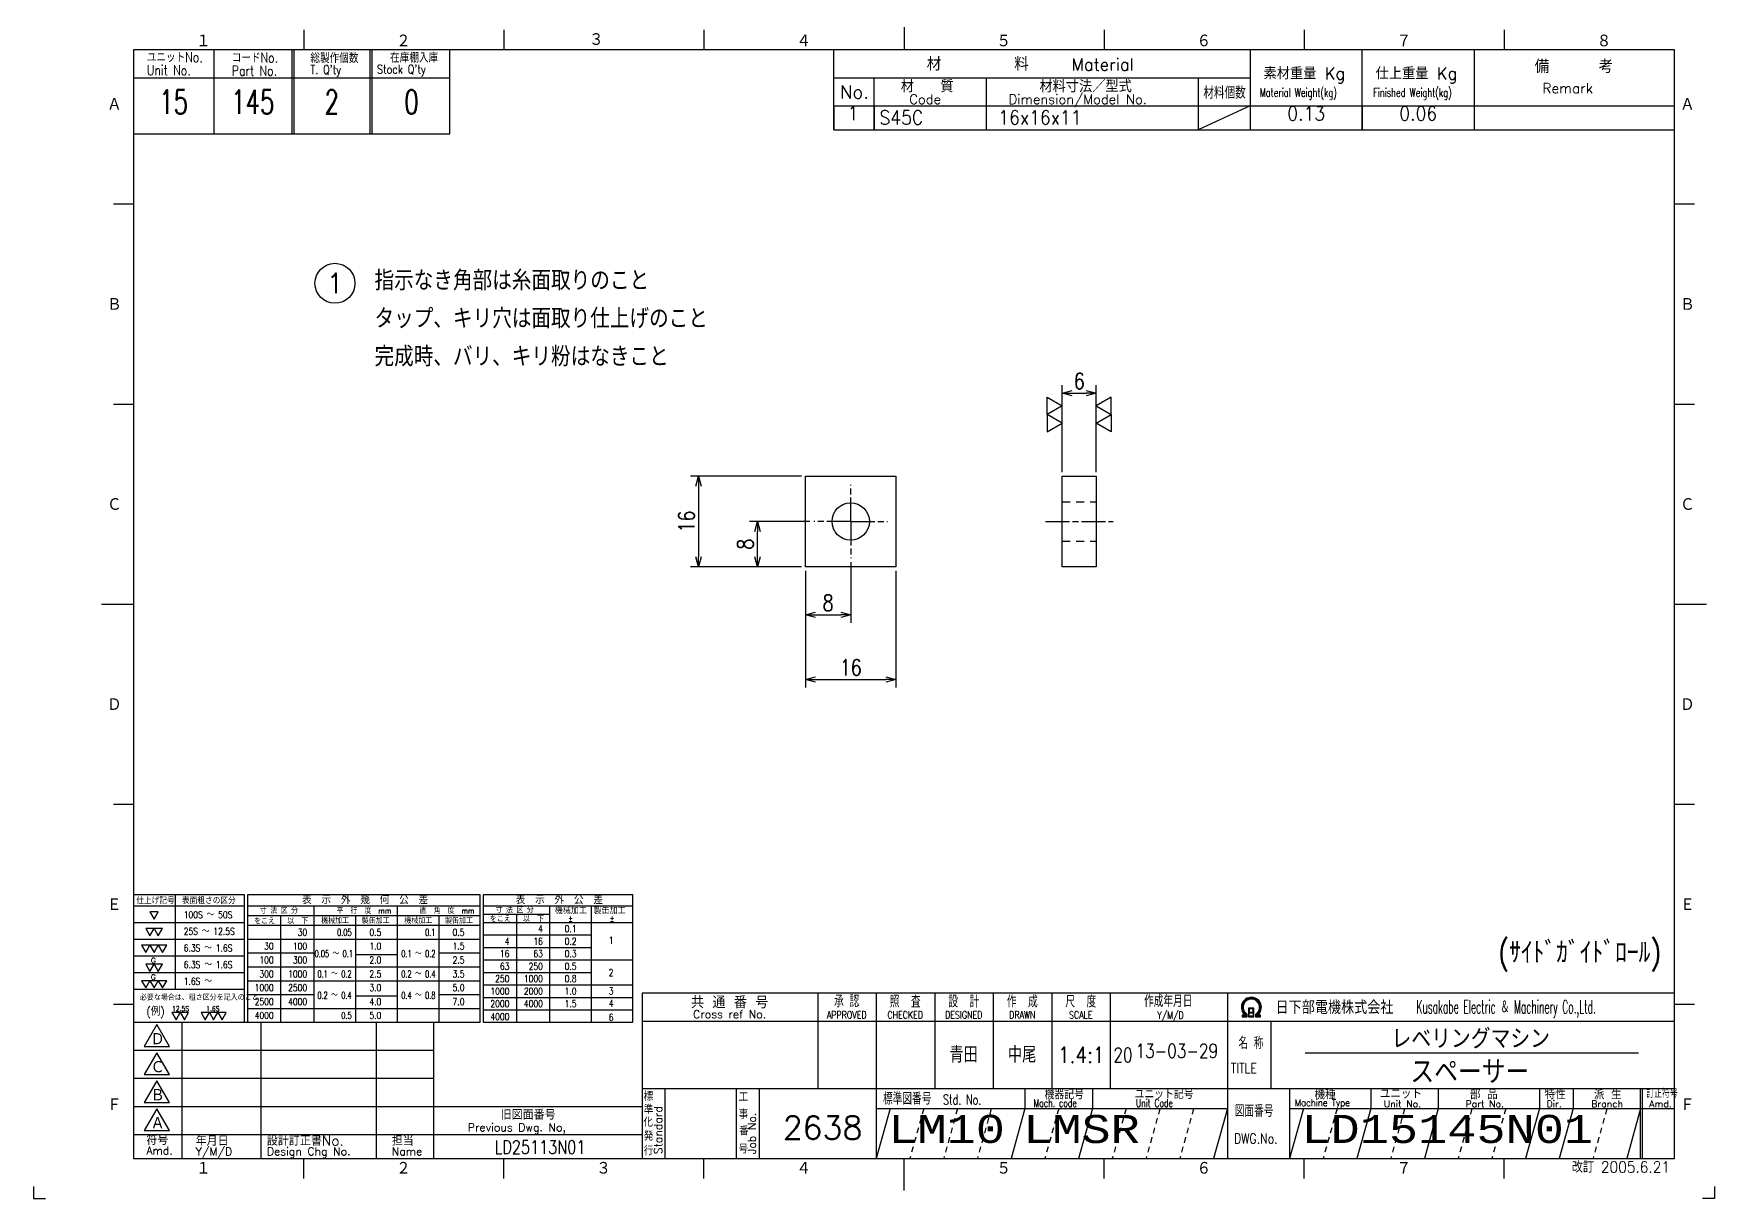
# Model space of a CAD drawing. Extents: x 0 to 297, y 0 to 420.
# Drawn here: x 0 to 297, y 0 to 205.8 of the extents above; entities that cross this region are included whole.
import ezdxf
from ezdxf.enums import TextEntityAlignment as Align

# ---------------------------------------------------------------- set-up
doc = ezdxf.new("R2010")
doc.units = 0
doc.header["$LTSCALE"] = 0.70711
for name, pattern in [('AM_ISO08W050', [18, 12, -1.5, 3, -1.5]), ('AM_ISO08W050x2', [9, 6, -0.75, 1.5, -0.75]), ('GEN3A', [3.5, 2, -1.5])]:
    doc.linetypes.add(name, pattern=pattern)
doc.layers.get('0').update_dxf_attribs({"linetype": 'CONTINUOUS'})
doc.layers.get('DEFPOINTS').update_dxf_attribs({"linetype": 'CONTINUOUS'})
for name, color, linetype in [('2', 5, 'CONTINUOUS'), ('3A', 6, 'GEN3A'), ('4', 3, 'CONTINUOUS'), ('5', 3, 'CONTINUOUS'), ('6', 52, 'CONTINUOUS'), ('8', 1, 'CONTINUOUS'), ('RAHM2', 1, 'CONTINUOUS'), ('RAHM3', 52, 'CONTINUOUS')]:
    doc.layers.add(name, color=color, linetype=linetype)
doc.layers.add('AM_5', color=92, linetype='CONTINUOUS', lineweight=25)
doc.layers.add('AM_7', color=142, linetype='AM_ISO08W050', lineweight=25)
doc.styles.add('DIMENSION', font='monotxt.shx', dxfattribs={"bigfont": 'bigfont.shx'})
doc.styles.get("Standard").update_dxf_attribs({"font": 'romans.shx', "width": 0.8, "bigfont": 'extfont.shx'})
doc.dimstyles.new('GEN-ISO$0', dxfattribs={"dimscale": 0.70711, "dimtxt": 4, "dimasz": 2.5, "dimexe": 2, "dimexo": 1, "dimgap": 1, "dimtad": 3, "dimdec": 3, "dimrnd": 0.001, "dimdsep": 46, "dimtxsty": 'Standard', "dimblk": 'OPEN30', "dimcen": 0, "dimclrt": 52, "dimadec": 0, "dimazin": 0, "dimtp": 0.1, "dimtm": 0.1, "dimtfac": 0.6, "dimtdec": 3, "dimtmove": 0, "dimatfit": 3, "dimldrblk": 'OPEN30', "dimfxl": 1, "dimarcsym": 0})

# ---------------------------------------------------------------- blocks, each defined once
blk = doc.blocks.new('1A3ﾌﾞﾋﾝ')
at = {"layer": 'RAHM2', "color": 5, "linetype": 'Continuous'}
for p, q in [((3, 297), (0, 297)), ((0, 297), (0, 294)), ((217.5, 295), (217.5, 287)), ((417, 297), (420, 297)), ((420, 297), (420, 294)), ((67.5, 292), (67.5, 287)), ((117.5, 292), (117.5, 287)), ((167.5, 292), (167.5, 287)), ((267.5, 292), (267.5, 287)), ((317.5, 292), (317.5, 287)), ((367.5, 292), (367.5, 287)), ((410, 287), (25, 287)), ((25, 287), (25, 10)), ((104, 266), (104, 287)), ((410, 10), (410, 287)), ((25, 266), (64.5, 266)), ((64.5, 266), (104, 266)), ((20, 248.5), (25, 248.5)), ((410, 248.5), (415, 248.5)), ((20, 198.5), (25, 198.5)), ((410, 198.5), (415, 198.5)), ((17, 148.5), (25, 148.5)), ((410, 148.5), (418, 148.5)), ((20, 98.5), (25, 98.5)), ((410, 98.5), (415, 98.5)), ((20, 48.5), (25, 48.5)), ((410, 48.5), (415, 48.5)), ((25, 10), (410, 10)), ((67.5, 5), (67.5, 10)), ((117.5, 5), (117.5, 10)), ((217.5, 2), (217.5, 10)), ((267.5, 5), (267.5, 10)), ((317.5, 5), (317.5, 10)), ((367.5, 5), (367.5, 10)), ((0, 3), (0, 0)), ((0, 0), (3, 0)), ((420, 0), (417, 0)), ((420, 3), (420, 0))]:
    blk.add_line(p, q, dxfattribs=at)
at = {"layer": 'RAHM2', "color": 7, "linetype": 'Continuous'}
for p, q in [((45, 287), (45, 266)), ((64.5, 287), (64.5, 266)), ((65, 287), (65, 266)), ((84, 287), (84, 266)), ((84.5, 287), (84.5, 266)), ((200, 267), (200, 287)), ((304, 287), (304, 267)), ((332, 267), (332, 287)), ((360, 287), (360, 267)), ((25, 280), (64.5, 280)), ((64.5, 280), (104, 280)), ((200, 280), (304, 280)), ((210, 267), (210, 280)), ((238, 280), (238, 267)), ((291, 280), (291, 267)), ((200, 273), (410, 273)), ((304, 273), (291, 267)), ((200, 267), (410, 267)), ((195.93, 51.26), (195.93, 27.42)), ((210.55, 51.26), (210.55, 10)), ((225.18, 51.26), (225.18, 27.42)), ((239.8, 51.26), (239.8, 27.42)), ((254.43, 51.26), (254.43, 27.42)), ((269.05, 51.26), (269.05, 27.42)), ((298.3, 51.26), (298.3, 10)), ((25, 44), (100, 44)), ((37, 44), (37, 10)), ((56.8, 44), (56.8, 10)), ((85.6, 44), (85.6, 10)), ((100, 10), (100, 44)), ((152.05, 44.26), (410, 44.26)), ((269.05, 44.26), (269.05, 27.42)), ((298.3, 44.26), (298.3, 44.26)), ((309.17, 44.26), (309.17, 27.42)), ((25, 37), (100, 37)), ((25, 30), (100, 30)), ((152.05, 27.42), (410, 27.42)), ((157.77, 27.42), (157.77, 10)), ((175.59, 27.42), (175.59, 10)), ((181.3, 27.42), (181.3, 10)), ((247.73, 27.42), (247.73, 22.42)), ((264.59, 27.42), (264.59, 22.42)), ((313.83, 27.42), (313.83, 10)), ((334.15, 27.42), (334.15, 22.42)), ((351, 27.42), (351, 22.42)), ((376.29, 27.42), (376.29, 22.42)), ((384.72, 27.42), (384.72, 22.42)), ((401.57, 10), (401.57, 27.42)), ((402.07, 10), (402.07, 27.42)), ((25, 23), (100, 23)), ((100, 23), (152.05, 23)), ((210.55, 22.42), (298.3, 22.42)), ((313.83, 22.42), (410, 22.42)), ((25, 16), (100, 16)), ((100, 16), (152.05, 16)), ((167.5, 5), (167.5, 10))]:
    blk.add_line(p, q, dxfattribs=at)
at = {"layer": 'RAHM2', "color": 3, "linetype": 'Continuous'}
for p, q in [((317.73, 36.35), (401.03, 36.35)), ((214.02, 22.42), (210.55, 10)), ((247.73, 22.42), (244.26, 10)), ((264.59, 22.42), (261.12, 10)), ((298.3, 22.42), (294.83, 10)), ((334.15, 22.42), (330.68, 10)), ((351, 22.42), (347.54, 10)), ((376.29, 22.42), (372.82, 10)), ((384.72, 22.42), (381.25, 10))]:
    blk.add_line(p, q, dxfattribs=at)
at = {"layer": 'RAHM2', "color": 3, "linetype": 'GEN3A'}
for p, q in [((222.44, 22.42), (218.98, 10)), ((230.87, 22.42), (227.41, 10)), ((239.3, 22.42), (235.84, 10)), ((256.16, 22.42), (252.69, 10)), ((273.01, 22.42), (269.55, 10)), ((281.44, 22.42), (277.98, 10)), ((289.87, 22.42), (286.41, 10)), ((325.72, 22.42), (322.25, 10)), ((342.57, 22.42), (339.11, 10)), ((359.43, 22.42), (355.97, 10)), ((367.86, 22.42), (364.39, 10)), ((393.14, 22.42), (389.68, 10))]:
    blk.add_line(p, q, dxfattribs=at)
at = {"layer": 'RAHM2', "color": 5, "linetype": 'Continuous'}
blk.add_lwpolyline([(410, 51.26), (152.05, 51.26), (152.05, 10)], dxfattribs=at)
at = {"layer": 'RAHM2', "color": 7, "linetype": 'Continuous'}
for points in [[(303.62, 47.51), (303.62, 45.4), (304.92, 45.4), (304.92, 47.51), (303.62, 47.51)], [(303.77, 47.36), (303.77, 46.53), (304.77, 46.53), (304.77, 47.36), (303.77, 47.36)], [(304.77, 46.38), (304.77, 45.55), (303.77, 45.55), (303.77, 46.38), (304.77, 46.38)], [(302.02, 45.4), (303.22, 45.4), (303.22, 46.01)], [(302.02, 45.58), (302.97, 45.58), (302.97, 45.91)], [(302.72, 45.82), (302.72, 45.75), (302.02, 45.75), (302.02, 45.4)], [(305.32, 45.98), (305.32, 45.4), (306.58, 45.4), (306.58, 45.75), (305.85, 45.75), (305.85, 45.8)], [(305.57, 45.87), (305.57, 45.58), (306.58, 45.58)]]:
    blk.add_lwpolyline(points, dxfattribs=at)
for points in [[(30.79, 43.41), (27.65, 37.97), (33.92, 37.97)], [(30.79, 36.41), (27.65, 30.97), (33.92, 30.97)], [(30.79, 29.41), (27.65, 23.97), (33.92, 23.97)], [(30.79, 22.41), (27.65, 16.97), (33.92, 16.97)]]:
    blk.add_lwpolyline(points, close=True, dxfattribs=at)
at = {"layer": 'RAHM2', "color": 3, "linetype": 'Continuous'}
for points in [[(317.29, 22.42), (313.83, 10)], [(401.57, 22.42), (401.57, 22.42), (398.11, 10)]]:
    blk.add_lwpolyline(points, dxfattribs=at)
at = {"layer": 'RAHM2', "color": 7, "linetype": 'Continuous'}
for radius, start, end in [(2.5, 308.2706, 230.8952), (2.28, 303.9949, 234.4013), (2.06, 299.8294, 238.4756)]:
    blk.add_arc((304.3, 47.76), radius, start, end, dxfattribs=at)
at = {"layer": '4', "width": 0.9}
blk.add_text('改訂 2005.6.21', height=2.8, dxfattribs=at).set_placement((408.91, 6.44), align=Align.RIGHT)
at = {"layer": 'RAHM2', "color": 5, "linetype": 'Continuous'}
for s, p in [('１', (40.6, 287.58)), ('２', (90.6, 287.58)), ('４', (190.6, 287.58)), ('５', (240.6, 287.58)), ('６', (290.6, 287.58)), ('７', (340.6, 287.58)), ('８', (390.6, 287.58)), ('Ａ', (18.36, 271.74)), ('Ａ', (411.44, 271.74)), ('Ｂ', (18.36, 221.74)), ('Ｂ', (411.44, 221.74)), ('Ｃ', (18.36, 171.74)), ('Ｃ', (411.44, 171.74)), ('Ｄ', (18.36, 121.74)), ('Ｄ', (411.44, 121.74)), ('Ｅ', (18.36, 71.74)), ('Ｅ', (411.44, 71.74)), ('Ｆ', (18.36, 21.74)), ('Ｆ', (411.44, 21.74)), ('１', (40.6, 5.87)), ('２', (90.6, 5.87)), ('３', (140.6, 5.87)), ('４', (190.6, 5.87)), ('５', (240.6, 5.87)), ('６', (290.6, 5.87)), ('７', (340.6, 5.87))]:
    blk.add_text(s, height=3.31, dxfattribs=at).set_placement(p)
blk.add_text('３', height=3.31, dxfattribs=at).set_placement((140.6, 289.58), align=Align.MIDDLE)
at = {"layer": 'RAHM2', "color": 7, "linetype": 'Continuous'}
for s, height, width, p in [('ユニットNo.', 2.5, 0.8, (28.29, 283.92)), ('コードNo.', 2.5, 0.8, (49.52, 283.81)), ('総製作個数', 2.5, 0.8, (69.17, 283.72)), ('在庫棚入庫', 2.5, 0.8, (89.08, 283.82)), ('Unit No.', 2.5, 0.8, (28.29, 280.64)), ('Part No.', 2.5, 0.8, (49.52, 280.53)), ("T. Q'ty", 2.2, 0.8, (69.17, 280.96)), ("Stock Q'ty", 2.2, 0.8, (85.8, 281.06)), ('材料個数', 3, 0.8, (292.32, 274.79)), ('Material Weight(kg)', 2.2, 0.68, (306.37, 275.25)), ('Finished Weight(kg)', 2.2, 0.68, (334.74, 275.25)), ('作成年月日', 3, 0.7, (277.49, 47.82)), ('Y/M/D', 1.8, 0.8, (280.79, 44.87)), ('Kusakabe Electric ＆ Machinery Co.,Ltd.', 3.3108, 0.5, (345.56, 46.19)), ('名 称', 3, 0.7, (301.06, 37.33)), ('20', 3.5, 0.8, (269.81, 34.08)), ('TITLE', 2.5, 0.8, (299.18, 31.25)), ('標準図番号', 3, 0.7, (212.26, 23.44)), ('Std. No.', 2.5, 0.7, (227.23, 23.44)), ('機器記号', 2.5, 0.7, (252.65, 24.77)), ('ユニット記号', 2.5, 0.7, (275.14, 24.85)), ('訂正符号', 2, 0.7, (403.01, 25.16)), ('Mach. code', 2, 0.7, (249.86, 22.83)), ('Unit Code', 2, 0.7, (275.45, 22.83)), ('図面番号', 3, 0.7, (300.15, 20.37)), ('Machine Type', 1.7, 0.9, (315.15, 23.05))]:
    blk.add_text(s, height=height, dxfattribs=dict(at, width=width)).set_placement(p)
for s, height, p in [('材\u3000\u3000\u3000\u3000\u3000料', 3.311, (223.18, 281.82)), ('Material', 3, (259.34, 281.82)), ('素材重量 Kg', 3, (307.35, 279.63)), ('仕上重量 Kg', 3, (335.35, 279.63)), ('備     考', 3.311, (375.08, 281.21)), ('No.', 3.311, (201.5, 274.82)), ('材\u3000\u3000質', 3, (216.68, 276.39)), ('材料寸法／型式', 3, (251.33, 276.39)), ('Remark', 2.5, (377.03, 276.16)), ('Code', 2.4, (218.82, 273.45)), ('Dimension/Model No.', 2.4, (243.65, 273.45)), ('Ｄ', 3.2, (29.23, 38.2)), ('Ｃ', 3.2, (29.23, 31.2)), ('Ｂ', 3.2, (29.23, 24.2)), ('標', 2, (152.44, 24.43)), ('工', 2, (176.15, 24.24)), ('機種', 2.4, (320.08, 24.76)), ('ユニット', 2.4, (336.39, 24.96)), ('部 品', 2.4, (358.93, 24.79)), ('特性', 2.4, (377.55, 24.78)), ('派 生', 2.4, (389.89, 24.72)), ('旧図面番号', 2.5, (116.71, 19.69)), ('準', 2, (152.47, 21.11)), ('事', 2, (176.17, 19.92)), ('Unit No.', 1.7, (337.39, 22.76)), ('Part No.', 1.7, (357.81, 22.76)), ('Dir.', 1.7, (378.09, 22.76)), ('Branch', 1.7, (389.24, 22.76)), ('Amd.', 1.7, (403.74, 22.76)), ('Ａ', 3.2, (29.23, 17.2)), ('Previous Dwg. No,', 2, (108.5, 16.75)), ('化', 2, (152.37, 17.95)), ('番', 2, (176.31, 15.76)), ('Amd.', 2, (28.17, 10.93)), ('符号', 2.5, (28.17, 13.37)), ('Y/M/D', 2, (40.49, 10.7)), ('年月日', 2.5, (40.49, 13.14)), ('設計訂正書No.', 2.5, (58.29, 13.18)), ('Design Chg No.', 2, (58.29, 10.75)), ('担当', 2.5, (89.5, 13.18)), ('Name', 2, (89.5, 10.75)), ('行', 2, (152.46, 10.82)), ('発', 2, (152.46, 14.47)), ('号', 2, (176.11, 11.28))]:
    blk.add_text(s, height=height, dxfattribs=at).set_placement(p)
for s, height, p in [('共 通 番 号', 3, (173.93, 49.14)), ('Cross ref No.', 2, (173.93, 46.01))]:
    blk.add_text(s, height=height, dxfattribs=at).set_placement(p, align=Align.MIDDLE)
for s, height, width, p in [('承 認', 3, 0.7, (203.18, 49.35)), ('照  査', 3, 0.7, (217.8, 49.35)), ('設  計', 3, 0.7, (232.43, 49.35)), ('作  成', 3, 0.7, (247.05, 49.35)), ('尺  度', 3, 0.7, (261.67, 49.35)), ('APPROVED', 1.8, 0.8, (203.18, 45.85)), ('CHECKED', 1.8, 0.8, (217.8, 45.85)), ('DESIGNED', 1.8, 0.8, (232.43, 45.85)), ('DRAWN', 1.8, 0.8, (247.05, 45.85)), ('SCALE', 1.8, 0.8, (261.67, 45.85)), ('DWG.No.', 2.5, 0.8, (305.41, 14.96))]:
    blk.add_text(s, height=height, dxfattribs=dict(at, width=width)).set_placement(p, align=Align.MIDDLE)
at = {"layer": 'RAHM2', "color": 7, "linetype": 'Continuous', "width": 0.844147}
blk.add_text('日下部電機株式会社', height=3.311, dxfattribs=at).set_placement((310.35, 46.06), (339.79, 46.06), align=Align.FIT)
at = {"layer": 'RAHM2', "color": 7, "linetype": 'Continuous'}
for s, p in [('Standard', (157.07, 11.05)), ('Job No.', (180.5, 11.05))]:
    blk.add_text(s, height=2, rotation=90, dxfattribs=at).set_placement(p)
at = {"layer": 'RAHM2', "color": 5, "linetype": 'Continuous', "width": 0.7}
for tag, p in [('HEADER3', (35, 274.01)), ('HEADER4', (54.75, 274)), ('HEADER15', (74.49, 274)), ('HEADER16', (94.43, 274))]:
    blk.add_attdef(tag, text='', height=6, dxfattribs=at).set_placement(p, align=Align.MIDDLE)
at = {"layer": 'RAHM2', "color": 7, "linetype": 'Continuous'}
blk.add_attdef('HEADER5', text='', height=2.5, dxfattribs=at).set_placement((63.69, 267.1), align=Align.BOTTOM_RIGHT)
for tag, height, width, p in [('HEADER1', 5, 0.9, (359.12, 40.15)), ('HEADER25', 3.2, 0.63, (46.91, 40.38)), ('HEADER23', 3.33, 0.8, (71.4, 40.2)), ('HEADER24', 3.5, 0.8, (92.57, 40.22)), ('HEADER7', 5, 0.8, (174.38, 35.8)), ('GEN-TITLE-SCA', 4, 0.85, (261.79, 35.85)), ('HEADER22', 3.2, 0.63, (46.91, 33.38)), ('HEADER20', 3.33, 0.8, (71.4, 33.2)), ('HEADER21', 3.5, 0.8, (92.57, 33.22)), ('HEADER2', 6, 0.9, (358.89, 31.68)), ('HEADER19', 3.2, 0.63, (46.91, 26.38)), ('HEADER17', 3.33, 0.8, (71.4, 26.2)), ('HEADER18', 3.5, 0.8, (92.57, 26.22)), ('HEADER11', 3.2, 0.63, (46.91, 19.38)), ('HEADER9', 3.33, 0.8, (71.4, 19.2)), ('HEADER10', 3.5, 0.8, (92.57, 19.22)), ('HEADER14', 3.31, 0.8, (126.54, 12.82))]:
    blk.add_attdef(tag, text='', height=height, dxfattribs=dict(at, width=width)).set_placement(p, align=Align.MIDDLE)
for tag, p in [('HEADER27', (232.45, 36.09)), ('HEADER26', (247.07, 36.09))]:
    blk.add_attdef(tag, text='', height=4, dxfattribs=at).set_placement(p, align=Align.MIDDLE)
at = {"layer": 'RAHM2', "color": 7, "linetype": 'Continuous', "width": 0.8}
blk.add_attdef('GEN-TITLE-DAT', text='', height=3.5, dxfattribs=at).set_placement((275.35, 34.1), align=Align.BOTTOM_LEFT)
at = {"layer": 'RAHM2', "color": 5, "linetype": 'Continuous'}
blk.add_attdef('HEADER6', text='', height=5.8, dxfattribs=at).set_placement((207.09, 13.03), align=Align.BOTTOM_RIGHT)
at = {"layer": 'RAHM2', "color": 5, "linetype": 'Continuous', "style": 'DIMENSION', "width": 1.2}
for tag, p in [('HEADER13', (213.56, 11.75)), ('HEADER12', (247.26, 11.72)), ('GEN-TITLE-DWG', (316.79, 11.74))]:
    blk.add_attdef(tag, text='', height=7.02, dxfattribs=at).set_placement(p, align=Align.BOTTOM_LEFT)
at = {"layer": 'RAHM2', "color": 5, "linetype": 'Continuous', "style": 'DIMENSION'}
blk.add_attdef('HEADER8', text='', height=7.02, dxfattribs=at).set_placement((408.58, 11.71), align=Align.BOTTOM_RIGHT)
blk = doc.blocks.new('STDBUHIN')
at = {"color": 7}
for p, q in [((0, 0), (0, -6)), ((10, 0), (10, -6)), ((38, 0), (38, -6)), ((91, 0), (91, -6)), ((104, 0), (104, -6)), ((132, 0), (132, -6)), ((160, 0), (160, -6)), ((0, -6), (210, -6))]:
    blk.add_line(p, q, dxfattribs=at)
at = {"layer": 'RAHM3', "color": 7, "width": 0.9}
for tag, p in [('1GENST', (4.710911, -4.609434)), ('4GENST', (96.434633, -4.658422)), ('5GENST', (118, -4.729)), ('6GENST', (146, -4.729))]:
    blk.add_attdef(tag, text='', height=3.5, dxfattribs=at).set_placement(p, align=Align.BOTTOM_CENTER)
at = {"layer": 'RAHM3', "color": 7}
for tag, p, width in [('2GENST', (11.373533, -4.658422), 0.8), ('3GENST', (41.070972, -4.658422), 0.8), ('7GENST', (162.759538, -4.671383), 0.9)]:
    blk.add_attdef(tag, p, '', height=3.5, dxfattribs=dict(at, width=width))
blk = doc.blocks.new('GENBALLOON1')
blk.add_circle((0, 0), 5)
at = {"flags": 1}
blk.add_attdef('GEN_PARENT', text='', height=2.5, dxfattribs=at).set_placement((0, 0), align=Align.MIDDLE)
blk.add_attdef('REF_NO', text='', height=3.5).set_placement((0, 0), align=Align.MIDDLE)
at = {"color": 7, "flags": 1}
for tag, p in [('5GENINF', (6.43, 0.96)), ('6GENINF', (6.43, 0.63)), ('7GENINF', (6.43, 0.3)), ('8GENINF', (6.43, -0.04)), ('9GENINF', (6.43, -0.37)), ('3GENINF', (6.43, -2.34)), ('4GENINF', (6.43, -2.67)), ('10GENINF', (6.43, -0.7)), ('11GENINF', (6.43, -1)), ('12GENINF', (6.43, -1.34)), ('13GENINF', (6.43, -1.67)), ('14GENINF', (6.43, -2)), ('15GENINF', (6.43, -3)), ('16GENINF', (6.43, -3.34)), ('17GENINF', (6.43, -3.7)), ('18GENINF', (6.43, -4.04)), ('19GENINF', (6.43, -4.37)), ('20GENINF', (6.43, -4.7)), ('21GENINF', (6.43, -5.04)), ('22GENINF', (6.43, -5.37))]:
    blk.add_attdef(tag, p, '', height=0.2, dxfattribs=at)
blk = doc.blocks.new('A$C33116012')
for p, q in [((10.5, 32.2), (10.5, 8.4)), ((0, 29.4), (28, 29.4)), ((28.7, 29.4), (87.5, 29.4)), ((28.7, 26.95), (87.5, 26.95)), ((37.1, 26.95), (37.1, 0)), ((45.5, 29.4), (45.5, 0)), ((56, 26.95), (56, 0)), ((66.5, 29.4), (66.5, 0)), ((77, 26.95), (77, 0)), ((88.2, 29.4), (126, 29.4)), ((88.2, 27.3), (105, 27.3)), ((96.6, 27.3), (96.6, 0)), ((105, 29.4), (105, 0)), ((115.5, 29.4), (115.5, 0)), ((28.7, 24.5), (87.5, 24.5)), ((88.2, 25.2), (126, 25.2)), ((0, 8.4), (28, 8.4))]:
    blk.add_line(p, q)
for points in [[(5.16, 26.02), (6.22, 27.86), (4.1, 27.86), (5.16, 26.02)], [(4.1, 21.82), (5.16, 23.66), (3.04, 23.66), (4.1, 21.82)], [(6.22, 21.82), (7.28, 23.66), (5.16, 23.66), (6.22, 21.82)], [(3.04, 17.62), (4.1, 19.46), (1.98, 19.46), (3.04, 17.62)], [(5.16, 17.62), (6.22, 19.46), (4.1, 19.46), (5.16, 17.62)], [(7.28, 17.62), (8.35, 19.46), (6.22, 19.46), (7.28, 17.62)], [(4.1, 12.86), (5.16, 14.69), (3.04, 14.69), (4.1, 12.86)], [(6.22, 12.86), (7.28, 14.69), (5.16, 14.69), (6.22, 12.86)], [(3.04, 8.66), (4.1, 10.49), (1.98, 10.49), (3.04, 8.66)], [(5.16, 8.66), (6.22, 10.49), (4.1, 10.49), (5.16, 8.66)], [(7.28, 8.66), (8.35, 10.49), (6.22, 10.49), (7.28, 8.66)], [(10.7, 0.61), (11.76, 2.45), (9.63, 2.45), (10.7, 0.61)], [(12.82, 0.61), (13.88, 2.45), (11.76, 2.45), (12.82, 0.61)], [(18.07, 0.61), (19.13, 2.45), (17.01, 2.45), (18.07, 0.61)], [(20.19, 0.61), (21.26, 2.45), (19.13, 2.45), (20.19, 0.61)], [(22.32, 0.61), (23.38, 2.45), (21.26, 2.45), (22.32, 0.61)]]:
    blk.add_lwpolyline(points, close=True)
at = {"layer": '2'}
for points in [[(0, 0), (28, 0), (28, 32.2), (0, 32.2)], [(28.7, 0), (87.5, 0), (87.5, 32.2), (28.7, 32.2)], [(88.2, 0), (126, 0), (126, 32.2), (88.2, 32.2)]]:
    blk.add_lwpolyline(points, close=True, dxfattribs=at)
at = {"layer": '4'}
for p, q in [((0, 25.2), (28, 25.2)), ((88.2, 22.05), (115.5, 22.05)), ((0, 21), (28, 21)), ((28.7, 21), (87.5, 21)), ((28.7, 17.5), (45.5, 17.5)), ((56, 17.15), (66.5, 17.15)), ((77, 17.5), (87.5, 17.5)), ((88.2, 18.9), (115.5, 18.9)), ((0, 16.8), (28, 16.8)), ((28.7, 14), (87.5, 14)), ((88.2, 15.75), (126, 15.75)), ((0, 12.6), (28, 12.6)), ((28.7, 10.5), (87.5, 10.5)), ((88.2, 12.6), (115.5, 12.6)), ((88.2, 9.45), (126, 9.45)), ((28.7, 7), (45.5, 7)), ((56, 6.65), (66.5, 6.65)), ((77, 7), (87.5, 7)), ((88.2, 6.3), (126, 6.3)), ((28.7, 3.5), (87.5, 3.5)), ((88.2, 3.15), (126, 3.15))]:
    blk.add_line(p, q, dxfattribs=at)
at = {"width": 0.9}
for s, height, p in [('仕上げ記号', 1.54, (5.53, 29.91)), ('表面粗さの区分', 1.54, (18.98, 29.91)), ('をこえ', 1.4, (33.04, 24.85)), ('寸 法 区 分', 1.4, (36.67, 27.45)), ('以\u3000下', 1.4, (41.44, 24.85)), ('機械加工', 1.4, (50.85, 24.93)), ('平\u3000行\u3000度\u3000mm', 1.4, (58.11, 27.45)), ('製缶加工', 1.4, (61.11, 24.93)), ('機械加工', 1.4, (71.85, 24.93)), ('直\u3000角\u3000度\u3000mm', 1.4, (79.11, 27.45)), ('製缶加工', 1.4, (82.11, 24.93)), ('をこえ', 1.4, (92.54, 25.38)), ('寸 法 区 分', 1.4, (96.17, 27.62)), ('以\u3000下', 1.4, (100.94, 25.38)), ('機械加工', 1.61, (110.35, 27.35)), ('%%P', 1.4, (110.27, 25.48)), ('製缶加工', 1.61, (120.13, 27.35)), ('%%P', 1.4, (120.77, 25.48))]:
    blk.add_text(s, height=height, dxfattribs=at).set_placement(p, align=Align.CENTER)
for s, p in [('表\u3000示\u3000外\u3000幾\u3000何\u3000公\u3000差', (58.43, 29.86)), ('表\u3000示\u3000外\u3000公\u3000差', (107.45, 29.86))]:
    blk.add_text(s, height=1.96).set_placement(p, align=Align.CENTER)
for s, height, width, p in [('100S ～ 50S', 1.75, 0.8, (12.64, 26.26)), ('25S ～ 12.5S', 1.75, 0.8, (12.64, 22.06)), ('0.1', 1.75, 0.8, (108.79, 22.73)), ('0.2', 1.75, 0.8, (108.79, 19.58)), ('1', 1.75, 0.8, (119.92, 19.81)), ('6.3S ～ 1.6S', 1.75, 0.8, (12.64, 17.86)), ('0.3', 1.75, 0.8, (108.79, 16.43)), ('6.3S ～ 1.6S', 1.75, 0.8, (12.64, 13.66)), ('0.5', 1.75, 0.8, (108.79, 13.28)), ('2', 1.75, 0.8, (119.92, 11.65)), ('1.6S ～ ', 1.75, 0.8, (12.64, 9.46)), ('0.8', 1.75, 0.8, (108.79, 10.13)), ('1.0', 1.75, 0.8, (108.79, 6.98)), ('3', 1.75, 0.8, (119.92, 7.04)), ('必要な場合は、粗さ区分を記入のこと', 1.4, 0.9, (1.56, 5.54)), ('1.5', 1.75, 0.8, (108.79, 3.83)), ('4', 1.75, 0.8, (119.92, 3.89)), ('(例)', 2, 0.9, (3.23, 1.73)), ('12.5S', 1.26, 0.8, (9.67, 2.83)), ('1.6S', 1.26, 0.8, (18.32, 2.83)), ('6', 1.75, 0.8, (119.92, 0.39))]:
    blk.add_text(s, height=height, dxfattribs=dict(width=width)).set_placement(p)
for s, width, p in [('30', 0.8, (43.8, 21.85)), ('0.05', 0.7, (55.02, 21.85)), ('0.5', 0.8, (62.51, 21.85)), ('0.1', 0.7, (76.19, 21.85)), ('0.5', 0.8, (83.51, 21.85)), ('4', 0.8, (94.85, 19.58)), ('16', 0.8, (103.3, 19.58)), ('4', 0.8, (103.3, 22.73)), ('30', 0.8, (35.35, 18.35)), ('100', 0.8, (43.8, 18.35)), ('0.05 ～ 0.1', 0.7, (55.36, 16.42)), ('1.0', 0.8, (62.51, 18.35)), ('0.1 ～ 0.2', 0.7, (76.19, 16.42)), ('1.5', 0.8, (83.51, 18.35)), ('16', 0.8, (94.85, 16.43)), ('63', 0.8, (103.3, 16.43)), ('300', 0.8, (35.35, 11.35)), ('100', 0.8, (35.35, 14.85)), ('1000', 0.8, (43.8, 11.35)), ('300', 0.8, (43.8, 14.85)), ('0.1 ～ 0.2', 0.7, (55.02, 11.35)), ('2.0', 0.8, (62.51, 14.85)), ('2.5', 0.8, (62.51, 11.35)), ('0.2 ～ 0.4', 0.7, (76.19, 11.35)), ('2.5', 0.8, (83.51, 14.85)), ('3.5', 0.8, (83.51, 11.35)), ('63', 0.8, (94.85, 13.28)), ('250', 0.8, (103.3, 13.28)), ('1000', 0.8, (35.35, 7.85)), ('2500', 0.8, (43.8, 7.85)), ('3.0', 0.8, (62.51, 7.85)), ('5.0', 0.8, (83.51, 7.85)), ('1000', 0.8, (94.85, 6.98)), ('250', 0.8, (94.85, 10.13)), ('2000', 0.8, (103.3, 6.98)), ('1000', 0.8, (103.3, 10.13)), ('2500', 0.8, (35.35, 4.35)), ('4000', 0.8, (43.8, 4.35)), ('0.2 ～ 0.4', 0.7, (55.02, 5.93)), ('4.0', 0.8, (62.51, 4.35)), ('0.4 ～ 0.8', 0.7, (76.19, 5.93)), ('7.0', 0.8, (83.51, 4.35)), ('2000', 0.8, (94.85, 3.83)), ('4000', 0.8, (103.3, 3.83)), ('4000', 0.8, (35.35, 0.85)), ('0.5', 0.7, (55.02, 0.85)), ('5.0', 0.8, (62.51, 0.85)), ('4000', 0.8, (94.85, 0.58))]:
    blk.add_text(s, height=1.75, dxfattribs=dict(width=width)).set_placement(p, align=Align.RIGHT)
for p in [(5.6, 14.89), (5.6, 10.69)]:
    blk.add_text('G', height=1.4).set_placement(p, align=Align.RIGHT)
blk = doc.blocks.new('_Open30')
at = {"color": 0, "linetype": 'ByBlock', "lineweight": -2}
for p, q in [((-1, 0.27), (0, 0)), ((0, 0), (-1, -0.27)), ((0, 0), (-1, 0))]:
    blk.add_line(p, q, dxfattribs=at)
blk = doc.blocks.new('*D20')
at = {"layer": 'AM_5', "color": 0, "lineweight": -2, "transparency": 16777216}
for p, q in [((136.38, 110.9), (136.38, 90.27)), ((152.38, 110.9), (152.38, 90.27)), ((138.14, 91.68), (150.61, 91.68))]:
    blk.add_line(p, q, dxfattribs=at)
at = {"layer": 'DEFPOINTS', "color": 0, "transparency": 16777216}
for p in [(136.38, 111.6), (152.38, 111.6), (152.38, 91.68)]:
    blk.add_point(p, dxfattribs=at)
at = {"layer": 'AM_5', "color": 0, "lineweight": -2, "transparency": 16777216, "xscale": 1.767783906095319, "yscale": 1.767783906095319, "zscale": 1.767783906095319, "rotation": 180}
blk.add_blockref('_Open30', (136.38, 91.68), dxfattribs=at)
at = {"layer": 'AM_5', "color": 0, "lineweight": -2, "transparency": 16777216, "xscale": 1.767783906095319, "yscale": 1.767783906095319, "zscale": 1.767783906095319}
blk.add_blockref('_Open30', (152.38, 91.68), dxfattribs=at)
at = {"layer": 'AM_5', "color": 52, "transparency": 16777216, "insert": (144.38, 93.81), "char_height": 2.828, "attachment_point": 5}
blk.add_mtext('16', dxfattribs=at)
blk = doc.blocks.new('*D21')
at = {"layer": 'AM_5', "color": 0, "lineweight": -2, "transparency": 16777216}
for p, q in [((135.67, 127.6), (116.09, 127.6)), ((117.5, 125.84), (117.5, 113.37)), ((135.67, 111.6), (116.09, 111.6))]:
    blk.add_line(p, q, dxfattribs=at)
at = {"layer": 'DEFPOINTS', "color": 0, "transparency": 16777216}
for p in [(136.38, 127.6), (117.5, 111.6), (136.38, 111.6)]:
    blk.add_point(p, dxfattribs=at)
at = {"layer": 'AM_5', "color": 0, "lineweight": -2, "transparency": 16777216, "xscale": 1.767783906095319, "yscale": 1.767783906095319, "zscale": 1.767783906095319}
for p, rotation in [((117.5, 127.6), 90), ((117.5, 111.6), 270)]:
    blk.add_blockref('_Open30', p, dxfattribs=dict(at, rotation=rotation))
at = {"layer": 'AM_5', "color": 52, "transparency": 16777216, "insert": (115.38, 119.6), "char_height": 2.828, "attachment_point": 5, "rotation": 90}
blk.add_mtext('16', dxfattribs=at)
blk = doc.blocks.new('*D22')
at = {"layer": 'AM_5', "color": 0, "lineweight": -2, "transparency": 16777216}
for p, q in [((181.77, 128.31), (181.77, 143.72)), ((187.77, 128.31), (187.77, 143.72)), ((183.54, 142.3), (186, 142.3))]:
    blk.add_line(p, q, dxfattribs=at)
at = {"layer": 'DEFPOINTS', "color": 0, "transparency": 16777216}
for p in [(187.77, 142.3), (181.77, 127.6), (187.77, 127.6)]:
    blk.add_point(p, dxfattribs=at)
at = {"layer": 'AM_5', "color": 0, "lineweight": -2, "transparency": 16777216, "xscale": 1.767783906095319, "yscale": 1.767783906095319, "zscale": 1.767783906095319, "rotation": 180}
blk.add_blockref('_Open30', (181.77, 142.3), dxfattribs=at)
at = {"layer": 'AM_5', "color": 0, "lineweight": -2, "transparency": 16777216, "xscale": 1.767783906095319, "yscale": 1.767783906095319, "zscale": 1.767783906095319}
blk.add_blockref('_Open30', (187.77, 142.3), dxfattribs=at)
at = {"layer": 'AM_5', "color": 52, "transparency": 16777216, "insert": (184.77, 144.42), "char_height": 2.83, "attachment_point": 5}
blk.add_mtext('6', dxfattribs=at)
blk = doc.blocks.new('*D23')
at = {"layer": 'AM_5', "color": 0, "lineweight": -2, "transparency": 16777216}
for p, q in [((136.38, 110.9), (136.38, 101.71)), ((144.38, 112.4), (144.38, 101.71)), ((138.14, 103.12), (142.61, 103.12))]:
    blk.add_line(p, q, dxfattribs=at)
at = {"layer": 'DEFPOINTS', "color": 0, "transparency": 16777216}
for p in [(144.38, 113.1), (136.38, 111.6), (144.38, 103.12)]:
    blk.add_point(p, dxfattribs=at)
at = {"layer": 'AM_5', "color": 0, "lineweight": -2, "transparency": 16777216, "xscale": 1.767783906095319, "yscale": 1.767783906095319, "zscale": 1.767783906095319, "rotation": 180}
blk.add_blockref('_Open30', (136.38, 103.12), dxfattribs=at)
at = {"layer": 'AM_5', "color": 0, "lineweight": -2, "transparency": 16777216, "xscale": 1.767783906095319, "yscale": 1.767783906095319, "zscale": 1.767783906095319}
blk.add_blockref('_Open30', (144.38, 103.12), dxfattribs=at)
at = {"layer": 'AM_5', "color": 52, "transparency": 16777216, "insert": (140.38, 105.24), "char_height": 2.83, "attachment_point": 5}
blk.add_mtext('8', dxfattribs=at)
blk = doc.blocks.new('*D24')
at = {"layer": 'AM_5', "color": 0, "lineweight": -2, "transparency": 16777216}
for p, q in [((137.17, 119.6), (126.48, 119.6)), ((127.89, 113.37), (127.89, 117.84)), ((135.67, 111.6), (126.48, 111.6))]:
    blk.add_line(p, q, dxfattribs=at)
at = {"layer": 'DEFPOINTS', "color": 0, "transparency": 16777216}
for p in [(127.89, 119.6), (137.88, 119.6), (136.38, 111.6)]:
    blk.add_point(p, dxfattribs=at)
at = {"layer": 'AM_5', "color": 0, "lineweight": -2, "transparency": 16777216, "xscale": 1.767783906095319, "yscale": 1.767783906095319, "zscale": 1.767783906095319}
for p, rotation in [((127.89, 119.6), 90), ((127.89, 111.6), 270)]:
    blk.add_blockref('_Open30', p, dxfattribs=dict(at, rotation=rotation))
at = {"layer": 'AM_5', "color": 52, "transparency": 16777216, "insert": (125.77, 115.6), "char_height": 2.83, "attachment_point": 5, "rotation": 90}
blk.add_mtext('8', dxfattribs=at)

msp = doc.modelspace()

# ---------------------------------------------------------------- linework, layer by layer
at = {"layer": '2'}
for points in [[(136.3768, 127.6047), (152.3768, 127.6047), (152.3768, 111.6047), (136.3768, 111.6047)], [(181.7675, 127.6047), (187.7675, 127.6047), (187.7675, 111.6047), (181.7675, 111.6047)]]:
    msp.add_lwpolyline(points, close=True, dxfattribs=at)
msp.add_circle((144.3768, 119.6047), 3.3, dxfattribs=at)
at = {"layer": '3A'}
for p, q in [((181.7675, 123.1047), (187.7675, 123.1047)), ((181.7675, 116.1047), (187.7675, 116.1047))]:
    msp.add_line(p, q, dxfattribs=at)
at = {"layer": '8'}
for points in [[(181.7675, 140.0422), (179.1159, 138.5114), (179.1159, 141.5731), (181.7675, 140.0422)], [(187.7675, 140.0422), (190.4192, 138.5114), (190.4192, 141.5731), (187.7675, 140.0422)], [(181.7675, 136.9805), (179.1159, 138.5114), (179.1159, 135.4496), (181.7675, 136.9805)], [(187.7675, 136.9805), (190.4192, 138.5114), (190.4192, 135.4496), (187.7675, 136.9805)]]:
    msp.add_lwpolyline(points, close=True, dxfattribs=at)
at = {"layer": 'AM_7', "linetype": 'AM_ISO08W050x2'}
for p, q in [((144.3768, 119.6047), (144.3768, 126.1047)), ((144.3768, 119.6047), (137.8768, 119.6047)), ((144.3768, 119.6047), (150.8768, 119.6047)), ((144.3768, 119.6047), (144.3768, 113.1047)), ((178.7675, 119.6047), (190.7675, 119.6047))]:
    msp.add_line(p, q, dxfattribs=at)

# ---------------------------------------------------------------- block references
at = {"layer": '2', "xscale": 0.70711, "yscale": 0.70711, "zscale": 0.70711}
msp.add_blockref('1A3ﾌﾞﾋﾝ', (0, 0), dxfattribs=at).add_auto_attribs({'GEN-TITLE-DWG': 'LD15145N01', 'GEN-TITLE-DAT': '13-03-29', 'GEN-TITLE-SCA': '1.4:1', 'HEADER1': 'レベリングマシン', 'HEADER2': 'スペーサー', 'HEADER3': '15', 'HEADER4': '145', 'HEADER6': '2638', 'HEADER12': 'LMSR', 'HEADER13': 'LM10', 'HEADER14': 'LD25113N01', 'HEADER15': '2', 'HEADER16': '0'})
at = {"layer": '5'}
ref = msp.add_blockref('GENBALLOON1', (53.2478, 161.6918), dxfattribs=dict(at, xscale=0.70711, yscale=0.70711, zscale=0.70711))
ref.add_attrib('REF_NO', '1', dxfattribs={"color": 7, "height": 3.5356, "width": 0.9}).set_placement((53.2478, 161.6918), align=Align.MIDDLE_CENTER)
at = {"layer": '6', "xscale": 0.7, "yscale": 0.7, "zscale": 0.7}
msp.add_blockref('A$C33116012', (17.6777, 31.1128), dxfattribs=at)
at = {"layer": 'RAHM2'}
ref = msp.add_blockref('STDBUHIN', (141.422, 193.041), dxfattribs=dict(at, xscale=0.70711, yscale=0.70711, zscale=0.70711))
ref.add_attrib('1GENST', '1', dxfattribs={"layer": 'RAHM3', "color": 7, "height": 2.4749, "width": 0.9}).set_placement((144.7532, 189.7817), align=Align.BOTTOM_CENTER)
ref.add_attrib('2GENST', 'S45C', (149.4644, 189.747), dxfattribs={"layer": 'RAHM3', "color": 7, "height": 2.47489, "width": 0.9})
ref.add_attrib('3GENST', '16x16x11', (170.4637, 189.747), dxfattribs={"layer": 'RAHM3', "color": 7, "height": 2.47489, "width": 0.9})
ref.add_attrib('5GENST', '0.13', dxfattribs={"layer": 'RAHM3', "color": 7, "height": 2.47489, "width": 0.9}).set_placement((224.861, 189.6971), align=Align.BOTTOM_CENTER)
ref.add_attrib('6GENST', '0.06', dxfattribs={"layer": 'RAHM3', "color": 7, "height": 2.47489, "width": 0.9}).set_placement((244.6601, 189.6971), align=Align.BOTTOM_CENTER)

# ---------------------------------------------------------------- texts
at = {"layer": '5', "color": 52, "char_height": 2.84, "attachment_point": 4}
for s, insert in [('青田', (161.8309, 25.3997)), ('中尾', (172.172, 25.3997))]:
    msp.add_mtext(s, dxfattribs=dict(at, insert=insert))
at = {"layer": '6'}
for s, height, width, p in [('指示なき角部は糸面取りのこと', 3.5, 0.9, (60.2373, 160.4405)), ('タップ、キリ穴は面取り仕上げのこと', 3.5, 0.9, (60.2373, 153.7205)), ('完成時、バリ、キリ粉はなきこと', 3.5, 0.9, (60.2373, 147.0005)), ('(ｻｲﾄﾞｶﾞｲﾄﾞﾛｰﾙ)', 4, 0.8, (258.7984, 41.4452))]:
    msp.add_text(s, height=height, dxfattribs=dict(at, width=width)).set_placement(p)

# ---------------------------------------------------------------- dimensions: what is measured, and where the dimension line sits
at = {"layer": 'AM_5'}
dim = msp.add_linear_dim(base=(187.7675, 142.3008), p1=(181.7675, 127.6047), p2=(187.7675, 127.6047), dimstyle='GEN-ISO$0', override={"dimscale": 0.707114}, dxfattribs=at)
dim.commit()
dim.dimension.update_dxf_attribs({"geometry": '*D22', "text_midpoint": (184.7675, 144.4221)})
for base, p1, p2, angle, picture, middle in [((117.5027, 111.6047), (136.3768, 127.6047), (136.3768, 111.6047), 90, '*D21', (115.3813, 119.6047)), ((127.8914, 119.6047), (136.3768, 111.6047), (137.8768, 119.6047), 90, '*D24', (125.7701, 115.6047)), ((144.3768, 103.1193), (136.3768, 111.6047), (144.3768, 113.1047), 0, '*D23', (140.3768, 105.2406)), ((152.3768, 91.6837), (136.3768, 111.6047), (152.3768, 111.6047), 0, '*D20', (144.3768, 93.805))]:
    dim = msp.add_linear_dim(base=base, p1=p1, p2=p2, angle=angle, dimstyle='GEN-ISO$0', override={"dimscale": 0.707114}, dxfattribs=at)
    dim.commit()
    dim.dimension.update_dxf_attribs({"geometry": picture, "text_midpoint": middle})

doc.saveas('drawing.dxf')
